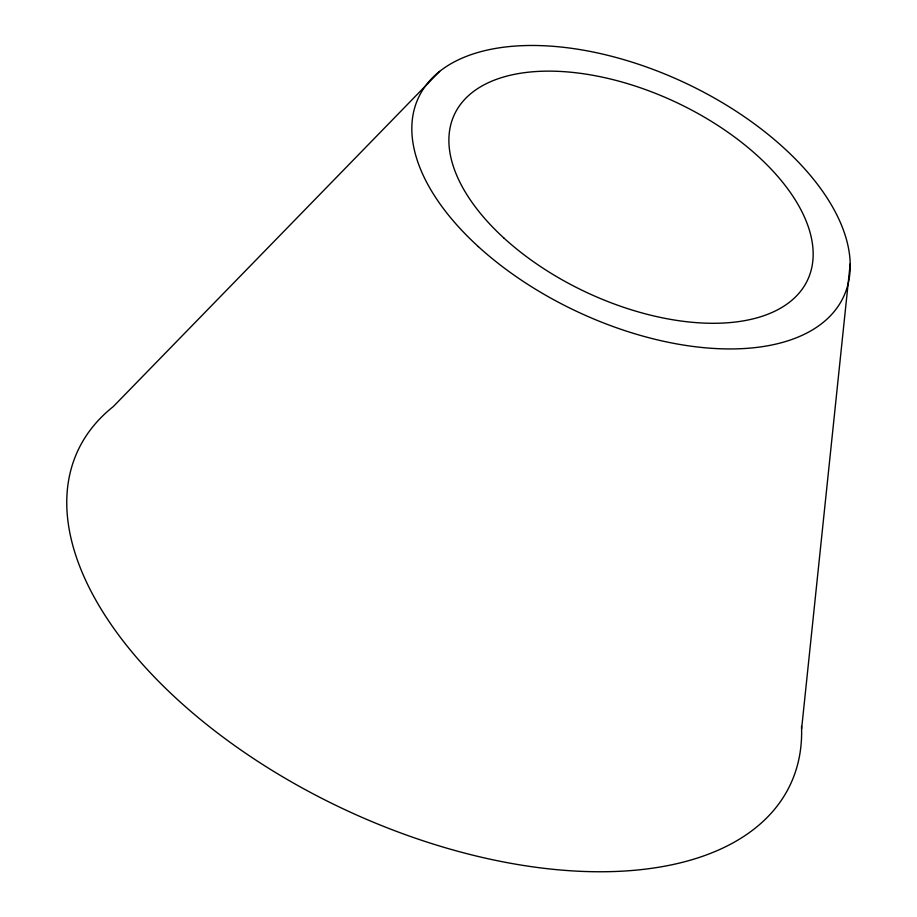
<?xml version="1.0" encoding="UTF-8"?>
<svg xmlns="http://www.w3.org/2000/svg" width="917" height="917" viewBox="0 0 917 917"><rect width="100%" height="100%" fill="white"/><g stroke="black" fill="none" stroke-linecap="round" stroke-linejoin="round"><path stroke-width="1.38" d="M801.596 728.935L850.208 263.741M439.621 71.411L113.341 406.529A393.427 211.965 25.1 0 0 346.294 810.296A393.427 211.965 25.1 0 0 801.515 726.356M504.132 238.248A195.012 105.065 25.1 0 0 807.625 279.937A195.012 105.065 25.1 0 0 581.332 73.452A195.012 105.065 25.1 0 0 504.132 238.248M478.319 246.604A234.695 126.443 25.1 0 0 843.56 296.776A234.695 126.443 25.1 0 0 571.222 48.269A234.695 126.443 25.1 0 0 478.319 246.604"/></g></svg>
